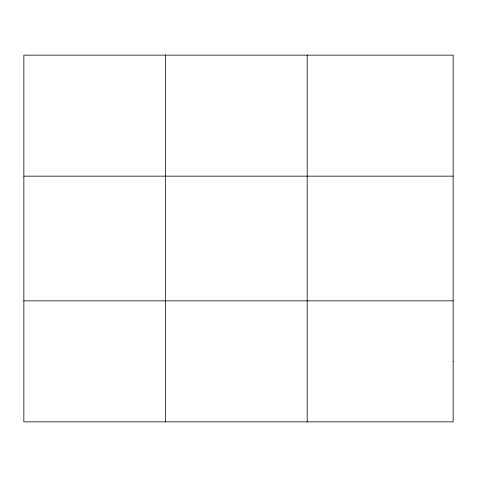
<?xml version="1.0" encoding="UTF-8"?>
<svg xmlns="http://www.w3.org/2000/svg" width="477" height="477" viewBox="0 0 477 477"><rect width="100%" height="100%" fill="white"/><g stroke="black" fill="none" stroke-linecap="round" stroke-linejoin="round"><path stroke-width="0.72" d="M165.519 55.141L165.519 421.859M307.188 55.141L307.188 421.859M23.85 176.156L453.15 176.156M23.85 300.844L453.15 300.844M453.15 361.351L453.15 421.859L23.85 421.859L23.85 55.141L453.15 55.141L453.15 361.351"/></g></svg>
